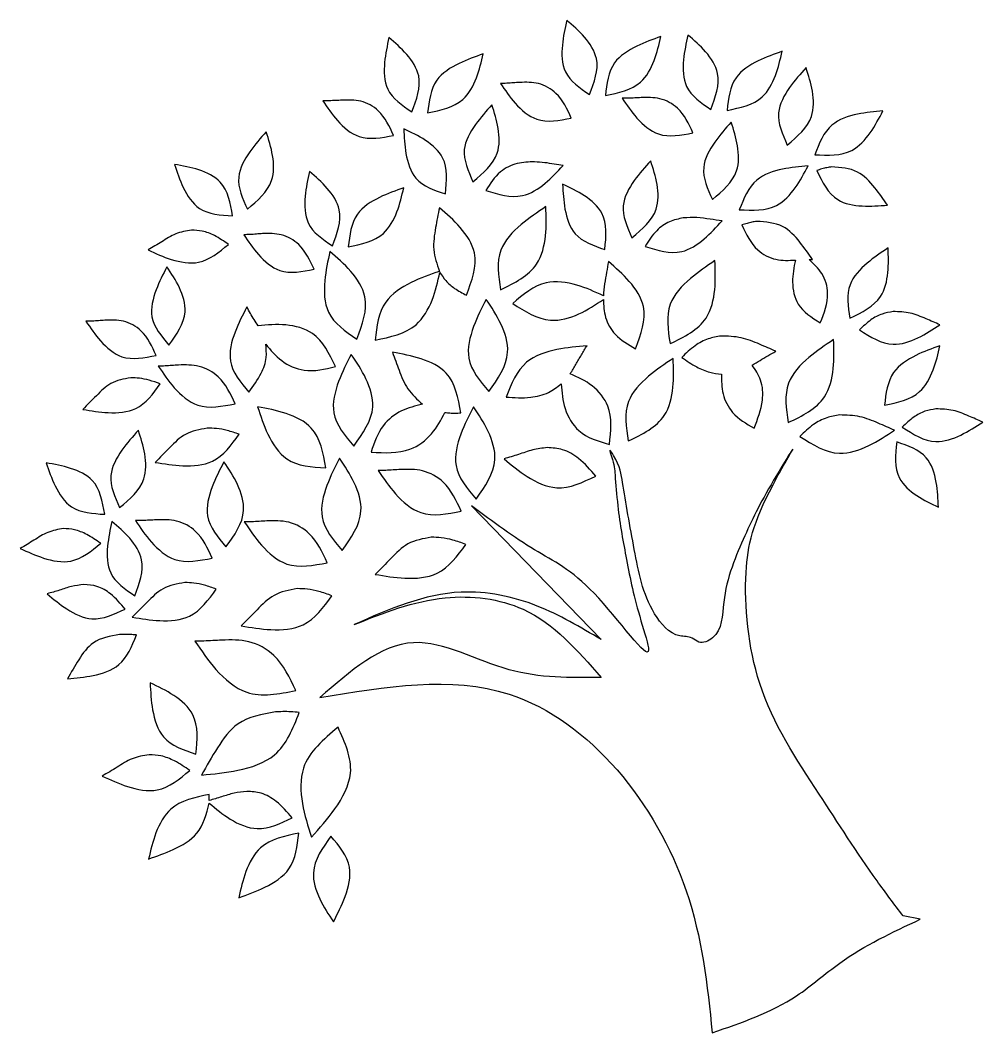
# Model space of a CAD drawing. Extents: x 1 to 437, y 7 to 187.
# Drawn here: x 24.57 to 41.24, y 63.1 to 80.63 of the extents above; entities that cross this region are included whole.
import ezdxf

# ---------------------------------------------------------------- set-up
doc = ezdxf.new("R2010")
doc.units = 0
doc.layers.add('Base', color=7, linetype='CONTINUOUS')

msp = doc.modelspace()

# ---------------------------------------------------------------- linework, layer by layer
at = {"layer": 'Base', "color": 3}
for p, q in [((34.031205, 80.63393), (34.031205, 80.63393)), ((30.953219, 80.334083), (30.953219, 80.334083)), ((35.662805, 80.351722), (35.662805, 80.351722)), ((36.130233, 80.378166), (36.130233, 80.378166)), ((32.584816, 80.051863), (32.584816, 80.051863)), ((37.76183, 80.095958), (37.76183, 80.095958)), ((38.176344, 79.813738), (38.176344, 79.813738)), ((33.219816, 79.557972), (33.219816, 79.557972)), ((30.14183, 79.249308), (30.14183, 79.249291)), ((35.318844, 79.293405), (35.318844, 79.293391)), ((32.734747, 79.169916), (32.734747, 79.169916)), ((39.50808, 79.064083), (39.50808, 79.064083)), ((31.208983, 78.755405), (31.208983, 78.755405)), ((36.879886, 78.870055), (36.879886, 78.870055)), ((28.827733, 78.702488), (28.827733, 78.702488)), ((35.486416, 78.19978), (35.486416, 78.19978)), ((27.240234, 78.138041), (27.240234, 78.138041)), ((33.47558, 78.182141), (33.47558, 78.182141)), ((38.211622, 78.111597), (38.211622, 78.111597)), ((38.617316, 78.093958), (38.617316, 78.093958)), ((29.577386, 78.014583), (29.577386, 78.014583)), ((31.208983, 77.732361), (31.208983, 77.732361)), ((33.960649, 77.794097), (33.960649, 77.794097)), ((31.826344, 77.388405), (31.826344, 77.388405)), ((33.669608, 77.406044), (33.669608, 77.406044)), ((36.050858, 77.212016), (36.050858, 77.212016)), ((37.320858, 77.15028), (37.320858, 77.15028)), ((27.531276, 77.000347), (27.531276, 77.000347)), ((28.765997, 76.938611), (28.765997, 76.938611)), ((29.930166, 76.629933), (29.930166, 76.629933)), ((39.596274, 76.691669), (39.596274, 76.691669)), ((34.754399, 76.453544), (34.754399, 76.453544)), ((36.597666, 76.471183), (36.597666, 76.471183)), ((27.107942, 76.365347), (27.107942, 76.365347)), ((32.637733, 75.800905), (32.637733, 75.800905)), ((28.492594, 75.668611), (28.492594, 75.668611)), ((39.684469, 75.589236), (39.684469, 75.589236)), ((26.03197, 75.439308), (26.03197, 75.439308)), ((36.703497, 75.165905), (36.703497, 75.165905)), ((38.652594, 75.104169), (38.652594, 75.104169)), ((31.014955, 74.883697), (31.014955, 74.883683)), ((34.383983, 74.998333), (34.383983, 74.998333)), ((40.495858, 74.998333), (40.495858, 74.998333)), ((30.30058, 74.848405), (30.30058, 74.848405)), ((35.874469, 74.777847), (35.874469, 74.777847)), ((27.31079, 74.663194), (27.31079, 74.663194)), ((26.481762, 74.442708), (26.481762, 74.442708)), ((28.677805, 73.939974), (28.677805, 73.939974)), ((32.417247, 73.939974), (32.417247, 73.939974)), ((40.425305, 73.904694), (40.425305, 73.904694)), ((38.75843, 73.798863), (38.75843, 73.798863)), ((26.614054, 73.534277), (26.614054, 73.534277)), ((27.804679, 73.569555), (27.804679, 73.569555)), ((39.746205, 73.33143), (39.746205, 73.33143)), ((33.696066, 73.234416), (33.696066, 73.234416)), ((25.017734, 72.969835), (25.017734, 72.969835)), ((28.09572, 72.987474), (28.09572, 72.987474)), ((30.097733, 73.04921), (30.097733, 73.04921)), ((31.156066, 72.85518), (31.156066, 72.85518)), ((26.155442, 71.955613), (26.155442, 71.955613)), ((26.922734, 71.982069), (26.922734, 71.982055)), ((28.836555, 71.964416), (28.836555, 71.964416)), ((25.317595, 71.832141), (25.317595, 71.832141)), ((31.685233, 71.682194), (31.685233, 71.682194)), ((25.670373, 70.861988), (25.670373, 70.861988)), ((27.416623, 70.897263), (27.416623, 70.897263)), ((29.365719, 70.79143), (29.365719, 70.79143)), ((26.287734, 69.997666), (26.287734, 69.99768)), ((28.060442, 69.900666), (28.060442, 69.900666)), ((26.816901, 69.159835), (26.816901, 69.159835)), ((28.986483, 68.65711), (28.986483, 68.657127)), ((30.071274, 68.392541), (30.071274, 68.392541)), ((26.799262, 67.916291), (26.799262, 67.916291)), ((28.492594, 67.281291), (28.492594, 67.281291)), ((29.39218, 66.558099), (29.39218, 66.558099)), ((29.947805, 66.50518), (29.947805, 66.50518))]:
    msp.add_line(p, q, dxfattribs=at)
at = {"layer": 'Base', "color": 7}
for p, q in [((32.38198, 72.225596), (34.627916, 69.908684)), ((40.154953, 65.065841), (39.856396, 65.124125)), ((36.55244, 63.101258), (36.55244, 63.101258))]:
    msp.add_line(p, q, dxfattribs=at)
at = {"layer": 'Base', "color": 3}
for points, knots in [([(34.031205, 80.63393), (34.000474, 80.493582), (33.937006, 80.203721), (33.951755, 79.668428), (34.258326, 79.461095), (34.42808, 79.346291)], [0, 0, 0, 0, 0.436144, 0.900767, 1.477241, 1.477241, 1.477241, 1.477241]), ([(34.42808, 79.346291), (34.508204, 79.558354), (34.642073, 79.912664), (34.350762, 80.359762), (34.137588, 80.542657), (34.031205, 80.63393)], [0, 0, 0, 0, 0.634712, 1.060465, 1.484591, 1.484591, 1.484591, 1.484591]), ([(30.953219, 80.334083), (30.922488, 80.193735), (30.85902, 79.903874), (30.873769, 79.368581), (31.18034, 79.161248), (31.350094, 79.046444)], [0, 0, 0, 0, 0.436144, 0.900767, 1.477241, 1.477241, 1.477241, 1.477241]), ([(31.350094, 79.046444), (31.430217, 79.258507), (31.564085, 79.612817), (31.272775, 80.059915), (31.059602, 80.24281), (30.953219, 80.334083)], [0, 0, 0, 0, 0.634712, 1.060464, 1.48459, 1.48459, 1.48459, 1.48459]), ([(35.662805, 80.351722), (35.523399, 80.302203), (35.233768, 80.199322), (34.771037, 79.909425), (34.726123, 79.534406), (34.701483, 79.328666)], [0, 0, 0, 0, 0.448675, 0.93217, 1.519808, 1.519808, 1.519808, 1.519808]), ([(34.701483, 79.328666), (34.927316, 79.375324), (35.305845, 79.453529), (35.565392, 79.930802), (35.630555, 80.212372), (35.662805, 80.351722)], [0, 0, 0, 0, 0.652349, 1.093434, 1.525621, 1.525621, 1.525621, 1.525621]), ([(36.130233, 80.378166), (36.099502, 80.237818), (36.036033, 79.947957), (36.050781, 79.412663), (36.357353, 79.205331), (36.527108, 79.090527)], [0, 0, 0, 0, 0.436144, 0.900768, 1.477243, 1.477243, 1.477243, 1.477243]), ([(36.527108, 79.090527), (36.607231, 79.30259), (36.741099, 79.6569), (36.449789, 80.103998), (36.236616, 80.286893), (36.130233, 80.378166)], [0, 0, 0, 0, 0.634712, 1.060464, 1.48459, 1.48459, 1.48459, 1.48459]), ([(32.584816, 80.051863), (32.445411, 80.002344), (32.155781, 79.899461), (31.693051, 79.609564), (31.648137, 79.234545), (31.623497, 79.028805)], [0, 0, 0, 0, 0.448673, 0.932168, 1.519807, 1.519807, 1.519807, 1.519807]), ([(31.623497, 79.028805), (31.84933, 79.075462), (32.22786, 79.153667), (32.487406, 79.630943), (32.552568, 79.912513), (32.584816, 80.051863)], [0, 0, 0, 0, 0.65235, 1.093435, 1.525623, 1.525623, 1.525623, 1.525623]), ([(37.76183, 80.095958), (37.623081, 80.046549), (37.335154, 79.944018), (36.876543, 79.652104), (36.833182, 79.27845), (36.80933, 79.072905)], [0, 0, 0, 0, 0.44655, 0.926662, 1.513684, 1.513684, 1.513684, 1.513684]), ([(36.80933, 79.072905), (37.034826, 79.119375), (37.41251, 79.197208), (37.66648, 79.675957), (37.730224, 79.956738), (37.76183, 80.095958)], [0, 0, 0, 0, 0.650215, 1.08905, 1.520623, 1.520623, 1.520623, 1.520623]), ([(38.176344, 79.813738), (38.078402, 79.70363), (37.87581, 79.475869), (37.613649, 79.000612), (37.76645, 78.659663), (37.850024, 78.47318)], [0, 0, 0, 0, 0.447383, 0.925413, 1.502525, 1.502525, 1.502525, 1.502525]), ([(37.850024, 78.47318), (38.026439, 78.622075), (38.320472, 78.870242), (38.306401, 79.409435), (38.219401, 79.679888), (38.176344, 79.813738)], [0, 0, 0, 0, 0.650385, 1.08401, 1.508899, 1.508899, 1.508899, 1.508899]), ([(33.219816, 79.557972), (33.182595, 79.555604), (33.107712, 79.550841), (32.996203, 79.540572), (32.921561, 79.540412), (32.88468, 79.540333)], [0, 0, 0, 0, 0.111898, 0.225119, 0.335705, 0.335705, 0.335705, 0.335705]), ([(32.88468, 79.540333), (32.964086, 79.423327), (33.12971, 79.17928), (33.535204, 78.827608), (33.903629, 78.899968), (34.11058, 78.940613)], [0, 0, 0, 0, 0.428361, 0.893463, 1.489556, 1.489556, 1.489556, 1.489556]), ([(34.11058, 78.940613), (34.038509, 79.096361), (33.916917, 79.359123), (33.555061, 79.56576), (33.329134, 79.560511), (33.219816, 79.557972)], [0, 0, 0, 0, 0.503205, 0.84896, 1.173092, 1.173092, 1.173092, 1.173092]), ([(30.14183, 79.249291), (30.104622, 79.247476), (30.029795, 79.243825), (29.918084, 79.239037), (29.843553, 79.240006), (29.806691, 79.240486)], [0, 0, 0, 0, 0.111765, 0.224761, 0.335334, 0.335334, 0.335334, 0.335334]), ([(31.032594, 78.640766), (30.960704, 78.796184), (30.839522, 79.058168), (30.475994, 79.259141), (30.251004, 79.252521), (30.14183, 79.249308)], [0, 0, 0, 0, 0.501264, 0.844969, 1.16896, 1.16896, 1.16896, 1.16896]), ([(35.318844, 79.293391), (35.282397, 79.291582), (35.209747, 79.287976), (35.10098, 79.283115), (35.028625, 79.284096), (34.992524, 79.284586)], [0, 0, 0, 0, 0.109481, 0.218233, 0.32652, 0.32652, 0.32652, 0.32652]), ([(34.992524, 79.284583), (35.071932, 79.167577), (35.237557, 78.92353), (35.643052, 78.571859), (36.011478, 78.644216), (36.21843, 78.684861)], [0, 0, 0, 0, 0.428362, 0.893465, 1.48956, 1.48956, 1.48956, 1.48956]), ([(36.21843, 78.684861), (36.145775, 78.840485), (36.022884, 79.103715), (35.655549, 79.302919), (35.428703, 79.296509), (35.318844, 79.293405)], [0, 0, 0, 0, 0.502481, 0.849921, 1.176194, 1.176194, 1.176194, 1.176194]), ([(29.806691, 79.240486), (29.886098, 79.12348), (30.051723, 78.879433), (30.457218, 78.527761), (30.825643, 78.600121), (31.032594, 78.640766)], [0, 0, 0, 0, 0.428362, 0.893465, 1.489558, 1.489558, 1.489558, 1.489558]), ([(32.734747, 79.169916), (32.636865, 79.060575), (32.434837, 78.834893), (32.171829, 78.36296), (32.32467, 78.02396), (32.40843, 77.83818)], [0, 0, 0, 0, 0.445617, 0.919761, 1.494665, 1.494665, 1.494665, 1.494665]), ([(32.40843, 77.83818), (32.584913, 77.986212), (32.878221, 78.232236), (32.864761, 78.768563), (32.777857, 79.036835), (32.734747, 79.169916)], [0, 0, 0, 0, 0.64864, 1.078021, 1.5007, 1.5007, 1.5007, 1.5007]), ([(39.50808, 79.064083), (39.362179, 79.050922), (39.058356, 79.023516), (38.541811, 78.852012), (38.40302, 78.500167), (38.326274, 78.305613)], [0, 0, 0, 0, 0.443848, 0.92427, 1.5185, 1.5185, 1.5185, 1.5185]), ([(38.326274, 78.305613), (38.554695, 78.294817), (38.939658, 78.276621), (39.305563, 78.678762), (39.440875, 78.936214), (39.50808, 79.064083)], [0, 0, 0, 0, 0.646036, 1.088782, 1.525672, 1.525672, 1.525672, 1.525672]), ([(31.208983, 78.755405), (31.215689, 78.613557), (31.229556, 78.320214), (31.385471, 77.810096), (31.736435, 77.692245), (31.93218, 77.626516)], [0, 0, 0, 0, 0.43095, 0.89121, 1.471642, 1.471642, 1.471642, 1.471642]), ([(31.93218, 77.626516), (31.953922, 77.849681), (31.990388, 78.223974), (31.590877, 78.575398), (31.336469, 78.695314), (31.208983, 78.755405)], [0, 0, 0, 0, 0.627218, 1.051972, 1.478611, 1.478611, 1.478611, 1.478611]), ([(36.879886, 78.870055), (36.781945, 78.759947), (36.579353, 78.532188), (36.317192, 78.056932), (36.469992, 77.715984), (36.553566, 77.529502)], [0, 0, 0, 0, 0.447381, 0.92541, 1.502519, 1.502519, 1.502519, 1.502519]), ([(36.553566, 77.529502), (36.729981, 77.678397), (37.024014, 77.926562), (37.009945, 78.465753), (36.922944, 78.736205), (36.879886, 78.870055)], [0, 0, 0, 0, 0.650385, 1.084007, 1.508894, 1.508894, 1.508894, 1.508894]), ([(28.827733, 78.702488), (28.729791, 78.59238), (28.5272, 78.36462), (28.26504, 77.889362), (28.417841, 77.548413), (28.501416, 77.36193)], [0, 0, 0, 0, 0.447383, 0.925412, 1.502525, 1.502525, 1.502525, 1.502525]), ([(28.501416, 77.36193), (28.677831, 77.510826), (28.971864, 77.758993), (28.957791, 78.298185), (28.87079, 78.568638), (28.827733, 78.702488)], [0, 0, 0, 0, 0.650385, 1.084009, 1.508898, 1.508898, 1.508898, 1.508898]), ([(35.486416, 78.19978), (35.388534, 78.090438), (35.186506, 77.864754), (34.923497, 77.392822), (35.076335, 77.053821), (35.160094, 76.868041)], [0, 0, 0, 0, 0.44562, 0.919764, 1.494668, 1.494668, 1.494668, 1.494668]), ([(35.160094, 76.868041), (35.336577, 77.016073), (35.629887, 77.262098), (35.616425, 77.798424), (35.529525, 78.066698), (35.486416, 78.19978)], [0, 0, 0, 0, 0.648641, 1.078022, 1.500702, 1.500702, 1.500702, 1.500702]), ([(27.240234, 78.138041), (27.284366, 78.004364), (27.375892, 77.727134), (27.666944, 77.281385), (28.03752, 77.259546), (28.245649, 77.24728)], [0, 0, 0, 0, 0.426785, 0.885104, 1.472311, 1.472311, 1.472311, 1.472311]), ([(28.245649, 77.24728), (28.206773, 77.466179), (28.141177, 77.835534), (27.659523, 78.063581), (27.380465, 78.113138), (27.240234, 78.138041)], [0, 0, 0, 0, 0.621516, 1.048701, 1.480209, 1.480209, 1.480209, 1.480209]), ([(33.47558, 78.182141), (33.37445, 78.179039), (33.164429, 78.172596), (32.840329, 78.011826), (32.704535, 77.80399), (32.628916, 77.688252)], [0, 0, 0, 0, 0.301728, 0.626613, 1.034884, 1.034884, 1.034884, 1.034884]), ([(32.628916, 77.688252), (32.845366, 77.620205), (33.212224, 77.504872), (33.671783, 77.79751), (33.870633, 78.013199), (33.969469, 78.120405)], [0, 0, 0, 0, 0.642044, 1.088193, 1.529093, 1.529093, 1.529093, 1.529093]), ([(33.969469, 78.120405), (33.918357, 78.127517), (33.81187, 78.142333), (33.648214, 78.17108), (33.533975, 78.1784), (33.47558, 78.182141)], [0, 0, 0, 0, 0.154828, 0.322568, 0.497969, 0.497969, 0.497969, 0.497969]), ([(38.211622, 78.111597), (38.065009, 78.098338), (37.759223, 78.070683), (37.239295, 77.900796), (37.098587, 77.547785), (37.020997, 77.353125)], [0, 0, 0, 0, 0.446114, 0.930448, 1.525835, 1.525835, 1.525835, 1.525835]), ([(37.020997, 77.353125), (37.249891, 77.342589), (37.63619, 77.324808), (38.006693, 77.725354), (38.143714, 77.983607), (38.211622, 78.111597)], [0, 0, 0, 0, 0.648307, 1.094131, 1.532178, 1.532178, 1.532178, 1.532178]), ([(38.617316, 78.093958), (38.590389, 78.090204), (38.534468, 78.082408), (38.449296, 78.060224), (38.391494, 78.041777), (38.361555, 78.032222)], [0, 0, 0, 0, 0.081504, 0.16926, 0.263552, 0.263552, 0.263552, 0.263552]), ([(38.361555, 78.032222), (38.459304, 77.832719), (38.625528, 77.493459), (39.155336, 77.398746), (39.443165, 77.421229), (39.587455, 77.4325)], [0, 0, 0, 0, 0.622762, 1.059022, 1.497568, 1.497568, 1.497568, 1.497568]), ([(39.587455, 77.4325), (39.517147, 77.533482), (39.370307, 77.744385), (39.07503, 78.064519), (38.775997, 78.083752), (38.617316, 78.093958)], [0, 0, 0, 0, 0.372564, 0.778103, 1.236598, 1.236598, 1.236598, 1.236598]), ([(29.577386, 78.014583), (29.546655, 77.874235), (29.483187, 77.584374), (29.497935, 77.049081), (29.804507, 76.841748), (29.974261, 76.726944)], [0, 0, 0, 0, 0.436143, 0.900767, 1.477242, 1.477242, 1.477242, 1.477242]), ([(29.974261, 76.726944), (30.054384, 76.939007), (30.188252, 77.293318), (29.896944, 77.740418), (29.683769, 77.923311), (29.577386, 78.014583)], [0, 0, 0, 0, 0.634714, 1.060466, 1.484591, 1.484591, 1.484591, 1.484591]), ([(31.208983, 77.732361), (31.069577, 77.682841), (30.779947, 77.57996), (30.317219, 77.290063), (30.272306, 76.915047), (30.247666, 76.709308)], [0, 0, 0, 0, 0.448674, 0.932168, 1.519801, 1.519801, 1.519801, 1.519801]), ([(30.247666, 76.709308), (30.473498, 76.755964), (30.852027, 76.834167), (31.111573, 77.311441), (31.176734, 77.59301), (31.208983, 77.732361)], [0, 0, 0, 0, 0.652345, 1.093429, 1.525617, 1.525617, 1.525617, 1.525617]), ([(33.960649, 77.794097), (33.967969, 77.652134), (33.983129, 77.358102), (34.144836, 76.84891), (34.49652, 76.730981), (34.692666, 76.665208)], [0, 0, 0, 0, 0.431163, 0.893026, 1.475476, 1.475476, 1.475476, 1.475476]), ([(34.692666, 76.665208), (34.713715, 76.888689), (34.749115, 77.264534), (34.344622, 77.613588), (34.088731, 77.733885), (33.960649, 77.794097)], [0, 0, 0, 0, 0.627401, 1.055146, 1.483803, 1.483803, 1.483803, 1.483803]), ([(31.826344, 77.388405), (31.804118, 77.273973), (31.757687, 77.034912), (31.698976, 76.656934), (31.783678, 76.410236), (31.826344, 76.285972)], [0, 0, 0, 0, 0.351195, 0.733684, 1.121891, 1.121891, 1.121891, 1.121891]), ([(32.293774, 75.871458), (32.387728, 76.120957), (32.544864, 76.538239), (32.202395, 77.064992), (31.951451, 77.28081), (31.826344, 77.388405)], [0, 0, 0, 0, 0.746754, 1.248935, 1.748203, 1.748203, 1.748203, 1.748203]), ([(33.669608, 77.406044), (33.525199, 77.308895), (33.22594, 77.107574), (32.78423, 76.643881), (32.849173, 76.207212), (32.88468, 75.968472)], [0, 0, 0, 0, 0.528177, 1.09454, 1.77768, 1.77768, 1.77768, 1.77768]), ([(32.88468, 75.968472), (33.129175, 76.087233), (33.537357, 76.285502), (33.689177, 76.903482), (33.676082, 77.239778), (33.669608, 77.406044)], [0, 0, 0, 0, 0.767844, 1.281905, 1.784587, 1.784587, 1.784587, 1.784587]), ([(36.050858, 77.212016), (35.970038, 77.194991), (35.799509, 77.159069), (35.559096, 76.987131), (35.449816, 76.813897), (35.389399, 76.718125)], [0, 0, 0, 0, 0.246009, 0.519072, 0.856685, 0.856685, 0.856685, 0.856685]), ([(35.389399, 76.718125), (35.605535, 76.650337), (35.971907, 76.535431), (36.425855, 76.83521), (36.622975, 77.051427), (36.721136, 77.159097)], [0, 0, 0, 0, 0.639459, 1.083947, 1.524842, 1.524842, 1.524842, 1.524842]), ([(36.721136, 77.159097), (36.652185, 77.168991), (36.508044, 77.189676), (36.285226, 77.225309), (36.129976, 77.216504), (36.050858, 77.212016)], [0, 0, 0, 0, 0.20913, 0.437183, 0.674185, 0.674185, 0.674185, 0.674185]), ([(37.320858, 77.15028), (37.29393, 77.146526), (37.238009, 77.138731), (37.152836, 77.116546), (37.095033, 77.098099), (37.065094, 77.088544)], [0, 0, 0, 0, 0.081505, 0.169262, 0.263555, 0.263555, 0.263555, 0.263555]), ([(38.290997, 76.488819), (38.220688, 76.589801), (38.073848, 76.800703), (37.778572, 77.120837), (37.479538, 77.140073), (37.320858, 77.15028)], [0, 0, 0, 0, 0.372563, 0.778103, 1.236598, 1.236598, 1.236598, 1.236598]), ([(27.531276, 77.000347), (27.438671, 76.984315), (27.254114, 76.952365), (27.020033, 76.795622), (26.86111, 76.702812), (26.781623, 76.656391)], [0, 0, 0, 0, 0.2787, 0.555432, 0.832342, 0.832342, 0.832342, 0.832342]), ([(28.175095, 76.753405), (28.096134, 76.806964), (27.954576, 76.902983), (27.733313, 76.990572), (27.594345, 76.997296), (27.531276, 77.000347)], [0, 0, 0, 0, 0.286109, 0.512924, 0.701396, 0.701396, 0.701396, 0.701396]), ([(37.065094, 77.088544), (37.13957, 76.929201), (37.265462, 76.659852), (37.646466, 76.465173), (37.878348, 76.475148), (37.991136, 76.48)], [0, 0, 0, 0, 0.513139, 0.867389, 1.20288, 1.20288, 1.20288, 1.20288]), ([(28.765997, 76.938611), (28.729536, 76.936259), (28.656825, 76.931569), (28.548271, 76.921152), (28.475801, 76.921032), (28.43968, 76.920972)], [0, 0, 0, 0, 0.109618, 0.218603, 0.326903, 0.326903, 0.326903, 0.326903]), ([(28.43968, 76.920972), (28.518348, 76.804062), (28.682076, 76.560741), (29.083584, 76.207761), (29.450398, 76.28039), (29.656761, 76.32125)], [0, 0, 0, 0, 0.426999, 0.888693, 1.4825, 1.4825, 1.4825, 1.4825]), ([(29.656761, 76.32125), (29.58469, 76.476997), (29.463098, 76.739759), (29.101243, 76.946399), (28.875315, 76.94115), (28.765997, 76.938611)], [0, 0, 0, 0, 0.503205, 0.84896, 1.173094, 1.173094, 1.173094, 1.173094]), ([(26.781623, 76.656391), (26.912279, 76.596658), (27.185747, 76.471634), (27.719509, 76.375713), (28.011692, 76.61794), (28.175095, 76.753405)], [0, 0, 0, 0, 0.434869, 0.910191, 1.513309, 1.513309, 1.513309, 1.513309]), ([(29.930166, 76.629933), (29.894154, 76.464672), (29.819712, 76.12306), (29.837432, 75.492805), (30.198089, 75.248261), (30.397594, 75.112986)], [0, 0, 0, 0, 0.513437, 1.061326, 1.739607, 1.739607, 1.739607, 1.739607]), ([(30.397594, 75.112986), (30.491547, 75.362484), (30.648683, 75.779768), (30.306216, 76.306521), (30.055272, 76.522339), (29.930166, 76.629933)], [0, 0, 0, 0, 0.746754, 1.248937, 1.748201, 1.748201, 1.748201, 1.748201]), ([(39.596274, 76.691669), (39.473895, 76.609584), (39.220794, 76.439817), (38.847646, 76.046627), (38.903948, 75.677154), (38.934816, 75.474583)], [0, 0, 0, 0, 0.447161, 0.924805, 1.504528, 1.504528, 1.504528, 1.504528]), ([(38.934816, 75.474583), (39.142636, 75.574993), (39.488857, 75.742271), (39.614427, 76.266506), (39.60229, 76.550773), (39.596274, 76.691669)], [0, 0, 0, 0, 0.651134, 1.084764, 1.510911, 1.510911, 1.510911, 1.510911]), ([(34.754399, 76.453544), (34.743718, 76.392468), (34.721437, 76.26506), (34.684978, 76.069027), (34.672539, 75.93228), (34.666205, 75.862641)], [0, 0, 0, 0, 0.186035, 0.388076, 0.597731, 0.597731, 0.597731, 0.597731]), ([(35.22183, 74.945419), (35.316074, 75.194297), (35.473416, 75.609808), (35.129662, 76.13286), (34.879422, 76.346705), (34.754399, 76.453544)], [0, 0, 0, 0, 0.744505, 1.242977, 1.740672, 1.740672, 1.740672, 1.740672]), ([(36.597666, 76.471183), (36.453857, 76.374128), (36.156018, 76.17312), (35.719275, 75.707411), (35.785353, 75.272105), (35.821555, 75.033611)], [0, 0, 0, 0, 0.526332, 1.090064, 1.773187, 1.773187, 1.773187, 1.773187]), ([(35.821555, 75.033611), (36.065795, 75.152322), (36.473547, 75.350507), (36.618976, 75.969362), (36.604722, 76.305027), (36.597666, 76.471183)], [0, 0, 0, 0, 0.76598, 1.278786, 1.781451, 1.781451, 1.781451, 1.781451]), ([(37.991136, 76.48), (37.96675, 76.354724), (37.917459, 76.1015), (38.010467, 75.652525), (38.27482, 75.487751), (38.423291, 75.395208)], [0, 0, 0, 0, 0.383481, 0.77514, 1.276945, 1.276945, 1.276945, 1.276945]), ([(38.229261, 76.488819), (38.236133, 76.488893), (38.249872, 76.489042), (38.270453, 76.489206), (38.284158, 76.488948), (38.290997, 76.488819)], [0, 0, 0, 0, 0.020619, 0.041221, 0.061739, 0.061739, 0.061739, 0.061739]), ([(38.423291, 75.395208), (38.489576, 75.56394), (38.599922, 75.844828), (38.479993, 76.258901), (38.310899, 76.413957), (38.229261, 76.488819)], [0, 0, 0, 0, 0.529273, 0.881084, 1.209495, 1.209495, 1.209495, 1.209495]), ([(27.107942, 76.365347), (27.04134, 76.235984), (26.903896, 75.969023), (26.773167, 75.446865), (27.011936, 75.163152), (27.14322, 75.007155)], [0, 0, 0, 0, 0.441872, 0.911869, 1.485941, 1.485941, 1.485941, 1.485941]), ([(27.14322, 75.007155), (27.27625, 75.193474), (27.497669, 75.503589), (27.341022, 76.015114), (27.185337, 76.24905), (27.107942, 76.365347)], [0, 0, 0, 0, 0.642918, 1.070097, 1.492399, 1.492399, 1.492399, 1.492399]), ([(31.826344, 76.285972), (31.663715, 76.228685), (31.327052, 76.110093), (30.793263, 75.76862), (30.742814, 75.334101), (30.715094, 75.095347)], [0, 0, 0, 0, 0.522682, 1.082023, 1.764194, 1.764194, 1.764194, 1.764194]), ([(30.715094, 75.095347), (30.976046, 75.148589), (31.412806, 75.237702), (31.725833, 75.78151), (31.798997, 76.107286), (31.835166, 76.268333)], [0, 0, 0, 0, 0.755936, 1.265227, 1.763133, 1.763133, 1.763133, 1.763133]), ([(31.835166, 76.268333), (31.868168, 76.21888), (31.938564, 76.113393), (32.096488, 75.978442), (32.224669, 75.908932), (32.293774, 75.871458)], [0, 0, 0, 0, 0.177752, 0.379158, 0.614758, 0.614758, 0.614758, 0.614758]), ([(34.666205, 75.862641), (34.517222, 75.931593), (34.20843, 76.074508), (33.602905, 76.159091), (33.278471, 75.884496), (33.096344, 75.730347)], [0, 0, 0, 0, 0.495839, 1.02771, 1.708416, 1.708416, 1.708416, 1.708416]), ([(32.637733, 75.800905), (32.559636, 75.648861), (32.398441, 75.335034), (32.246704, 74.721099), (32.52743, 74.387864), (32.68183, 74.204583)], [0, 0, 0, 0, 0.519016, 1.071276, 1.74627, 1.74627, 1.74627, 1.74627]), ([(32.68183, 74.204583), (32.838029, 74.423627), (33.098139, 74.788392), (32.912088, 75.389247), (32.728831, 75.664216), (32.637733, 75.800905)], [0, 0, 0, 0, 0.755245, 1.257678, 1.754336, 1.754336, 1.754336, 1.754336]), ([(33.096344, 75.730347), (33.30835, 75.592982), (33.667822, 75.36007), (34.256105, 75.525039), (34.52984, 75.709175), (34.666205, 75.800905)], [0, 0, 0, 0, 0.717722, 1.216953, 1.712533, 1.712533, 1.712533, 1.712533]), ([(34.666205, 75.800905), (34.671376, 75.695217), (34.682066, 75.47669), (34.87159, 75.148395), (35.095854, 75.018426), (35.22183, 74.945419)], [0, 0, 0, 0, 0.31467, 0.650633, 1.081242, 1.081242, 1.081242, 1.081242]), ([(28.492594, 75.668611), (28.419759, 75.528274), (28.269763, 75.239263), (28.124846, 74.672842), (28.384735, 74.365202), (28.527872, 74.195766)], [0, 0, 0, 0, 0.480288, 0.989106, 1.612903, 1.612903, 1.612903, 1.612903]), ([(28.686622, 75.342294), (28.664459, 75.378508), (28.620373, 75.450542), (28.5523, 75.557332), (28.512515, 75.631483), (28.492594, 75.668611)], [0, 0, 0, 0, 0.127381, 0.253381, 0.379737, 0.379737, 0.379737, 0.379737]), ([(39.684469, 75.589236), (39.620595, 75.5783), (39.484165, 75.554943), (39.281949, 75.444933), (39.165745, 75.332849), (39.102386, 75.271736)], [0, 0, 0, 0, 0.193488, 0.413278, 0.676804, 0.676804, 0.676804, 0.676804]), ([(40.495858, 75.359933), (40.415537, 75.394908), (40.247095, 75.468255), (39.982511, 75.580425), (39.784898, 75.586267), (39.684469, 75.589236)], [0, 0, 0, 0, 0.263454, 0.552495, 0.851188, 0.851188, 0.851188, 0.851188]), ([(26.03197, 75.439308), (25.995509, 75.436956), (25.922798, 75.432267), (25.814243, 75.421849), (25.741772, 75.421729), (25.705651, 75.421669)], [0, 0, 0, 0, 0.109617, 0.218604, 0.326906, 0.326906, 0.326906, 0.326906]), ([(25.705651, 75.421669), (25.784235, 75.305352), (25.947689, 75.063416), (26.351222, 74.715629), (26.716646, 74.789248), (26.922734, 74.830766)], [0, 0, 0, 0, 0.425162, 0.884329, 1.478218, 1.478218, 1.478218, 1.478218]), ([(26.922734, 74.830766), (26.850845, 74.986184), (26.729662, 75.248168), (26.366134, 75.449141), (26.141144, 75.442521), (26.03197, 75.439308)], [0, 0, 0, 0, 0.501264, 0.844969, 1.16896, 1.16896, 1.16896, 1.16896]), ([(30.02718, 74.636736), (29.920861, 74.858547), (29.740915, 75.233963), (29.165069, 75.387181), (28.845999, 75.357247), (28.686622, 75.342294)], [0, 0, 0, 0, 0.697636, 1.18075, 1.662913, 1.662913, 1.662913, 1.662913]), ([(39.102386, 75.271736), (39.291568, 75.150895), (39.613525, 74.945244), (40.127875, 75.119982), (40.373355, 75.280053), (40.495858, 75.359933)], [0, 0, 0, 0, 0.633173, 1.077555, 1.520217, 1.520217, 1.520217, 1.520217]), ([(36.703497, 75.165905), (36.628864, 75.1533), (36.469814, 75.126437), (36.233799, 74.99803), (36.098414, 74.867077), (36.024399, 74.795486)], [0, 0, 0, 0, 0.225972, 0.481567, 0.789814, 0.789814, 0.789814, 0.789814]), ([(37.655997, 74.901319), (37.561725, 74.942081), (37.364147, 75.02751), (37.053009, 75.156534), (36.821366, 75.162745), (36.703497, 75.165905)], [0, 0, 0, 0, 0.308851, 0.647296, 0.997921, 0.997921, 0.997921, 0.997921]), ([(38.652594, 75.104169), (38.508185, 75.00702), (38.208926, 74.805699), (37.767214, 74.342006), (37.832159, 73.905337), (37.867666, 73.666597)], [0, 0, 0, 0, 0.528178, 1.094541, 1.777681, 1.777681, 1.777681, 1.777681]), ([(37.867666, 73.666597), (38.112162, 73.785357), (38.520344, 73.983626), (38.672162, 74.601607), (38.659068, 74.937903), (38.652594, 75.104169)], [0, 0, 0, 0, 0.767845, 1.281905, 1.784587, 1.784587, 1.784587, 1.784587]), ([(28.527872, 74.195766), (28.604723, 74.300849), (28.737493, 74.482393), (28.845838, 74.774771), (28.827252, 74.947381), (28.818916, 75.024794)], [0, 0, 0, 0, 0.39064, 0.674884, 0.906028, 0.906028, 0.906028, 0.906028]), ([(28.818916, 75.024794), (28.904102, 74.922716), (29.079604, 74.712413), (29.521995, 74.515738), (29.844602, 74.593006), (30.02718, 74.636736)], [0, 0, 0, 0, 0.396725, 0.817345, 1.365772, 1.365772, 1.365772, 1.365772]), ([(32.196761, 73.834183), (32.15099, 74.091511), (32.073738, 74.525832), (31.508049, 74.795547), (31.179807, 74.854227), (31.014955, 74.883697)], [0, 0, 0, 0, 0.731025, 1.233831, 1.741135, 1.741135, 1.741135, 1.741135]), ([(31.014955, 74.883683), (31.052014, 74.781085), (31.129453, 74.566694), (31.262034, 74.233535), (31.443317, 74.068063), (31.535305, 73.984097)], [0, 0, 0, 0, 0.328454, 0.686339, 1.055023, 1.055023, 1.055023, 1.055023]), ([(34.383983, 74.998333), (34.21145, 74.982749), (33.851447, 74.950233), (33.239219, 74.751502), (33.073174, 74.336315), (32.981691, 74.107569)], [0, 0, 0, 0, 0.525023, 1.095497, 1.795419, 1.795419, 1.795419, 1.795419]), ([(34.092941, 74.513266), (34.126507, 74.566251), (34.193994, 74.672778), (34.28303, 74.839189), (34.350483, 74.945523), (34.383983, 74.998333)], [0, 0, 0, 0, 0.188109, 0.378205, 0.565766, 0.565766, 0.565766, 0.565766]), ([(37.241483, 74.663194), (37.28754, 74.690052), (37.379433, 74.743639), (37.515733, 74.826299), (37.609264, 74.876324), (37.655997, 74.901319)], [0, 0, 0, 0, 0.159954, 0.319135, 0.478097, 0.478097, 0.478097, 0.478097]), ([(40.495858, 74.998333), (40.356335, 74.948141), (40.065946, 74.843676), (39.604504, 74.54887), (39.559315, 74.17269), (39.534541, 73.966458)], [0, 0, 0, 0, 0.449523, 0.935588, 1.525426, 1.525426, 1.525426, 1.525426]), ([(39.534541, 73.966458), (39.760604, 74.013902), (40.140572, 74.093647), (40.397982, 74.574969), (40.463488, 74.858318), (40.495858, 74.998333)], [0, 0, 0, 0, 0.65317, 1.097854, 1.532241, 1.532241, 1.532241, 1.532241]), ([(30.30058, 74.848405), (30.222482, 74.697142), (30.061585, 74.38551), (29.909777, 73.774444), (30.190148, 73.443379), (30.34468, 73.260905)], [0, 0, 0, 0, 0.516942, 1.065004, 1.738034, 1.738034, 1.738034, 1.738034]), ([(30.34468, 73.260905), (30.501097, 73.479174), (30.760998, 73.84185), (30.574491, 74.439692), (30.391662, 74.712498), (30.30058, 74.848405)], [0, 0, 0, 0, 0.753182, 1.251485, 1.746181, 1.746181, 1.746181, 1.746181]), ([(35.874469, 74.777847), (35.730761, 74.681518), (35.433652, 74.482363), (34.995628, 74.020725), (35.061969, 73.587001), (35.098358, 73.349097)], [0, 0, 0, 0, 0.524985, 1.085382, 1.766218, 1.766218, 1.766218, 1.766218]), ([(35.098358, 73.349097), (35.342505, 73.466942), (35.749088, 73.663191), (35.896061, 74.278789), (35.881626, 74.612416), (35.874469, 74.777847)], [0, 0, 0, 0, 0.764658, 1.273401, 1.77378, 1.77378, 1.77378, 1.77378]), ([(36.024399, 74.795486), (36.1084, 74.737817), (36.259838, 74.633848), (36.49396, 74.530766), (36.64391, 74.51269), (36.712316, 74.504444)], [0, 0, 0, 0, 0.305643, 0.551026, 0.756874, 0.756874, 0.756874, 0.756874]), ([(27.31079, 74.663194), (27.271297, 74.66073), (27.192779, 74.655831), (27.075379, 74.645435), (26.997133, 74.645515), (26.958012, 74.645555)], [0, 0, 0, 0, 0.118719, 0.236032, 0.353333, 0.353333, 0.353333, 0.353333]), ([(26.958012, 74.645558), (27.04416, 74.518102), (27.223616, 74.252596), (27.663809, 73.869111), (28.064435, 73.948353), (28.289747, 73.992919)], [0, 0, 0, 0, 0.46607, 0.970874, 1.61964, 1.61964, 1.61964, 1.61964]), ([(28.289747, 73.992919), (28.210566, 74.162846), (28.076662, 74.450208), (27.678189, 74.672128), (27.430545, 74.666106), (27.31079, 74.663194)], [0, 0, 0, 0, 0.549166, 0.928693, 1.284084, 1.284084, 1.284084, 1.284084]), ([(37.276761, 73.569583), (37.337954, 73.727128), (37.44187, 73.994664), (37.423262, 74.398945), (37.298601, 74.580163), (37.241483, 74.663194)], [0, 0, 0, 0, 0.504507, 0.856731, 1.154585, 1.154585, 1.154585, 1.154585]), ([(26.481762, 74.442708), (26.361311, 74.421308), (26.129658, 74.380152), (25.883962, 74.129389), (25.729905, 73.973829), (25.652734, 73.895905)], [0, 0, 0, 0, 0.357484, 0.687514, 1.018767, 1.018767, 1.018767, 1.018767]), ([(26.99329, 74.336875), (26.929675, 74.359381), (26.811365, 74.401238), (26.639208, 74.438456), (26.531445, 74.441366), (26.481762, 74.442708)], [0, 0, 0, 0, 0.202403, 0.376428, 0.525295, 0.525295, 0.525295, 0.525295]), ([(34.772041, 73.287361), (34.797182, 73.517553), (34.839111, 73.901449), (34.492449, 74.331277), (34.225156, 74.453038), (34.092941, 74.513266)], [0, 0, 0, 0, 0.66422, 1.107735, 1.541852, 1.541852, 1.541852, 1.541852]), ([(36.712316, 74.504444), (36.712251, 74.390116), (36.712116, 74.154107), (36.901211, 73.790666), (37.141873, 73.648991), (37.276761, 73.569583)], [0, 0, 0, 0, 0.3401, 0.702071, 1.163676, 1.163676, 1.163676, 1.163676]), ([(25.652734, 73.895905), (25.7966, 73.87177), (26.097588, 73.821274), (26.642748, 73.858921), (26.86821, 74.166332), (26.99329, 74.336875)], [0, 0, 0, 0, 0.441817, 0.924343, 1.525588, 1.525588, 1.525588, 1.525588]), ([(32.981691, 74.107569), (33.123585, 74.098758), (33.371769, 74.083348), (33.708693, 74.16321), (33.863925, 74.28276), (33.934191, 74.336875)], [0, 0, 0, 0, 0.425891, 0.744914, 1.008746, 1.008746, 1.008746, 1.008746]), ([(33.934191, 74.336875), (33.947465, 74.192557), (33.974443, 73.899258), (34.235534, 73.444557), (34.578345, 73.344113), (34.772041, 73.287361)], [0, 0, 0, 0, 0.434175, 0.88238, 1.464582, 1.464582, 1.464582, 1.464582]), ([(28.677805, 73.939974), (28.72984, 73.782034), (28.837908, 73.454019), (29.177347, 72.924727), (29.61474, 72.897103), (29.859608, 72.881638)], [0, 0, 0, 0, 0.504352, 1.047458, 1.738221, 1.738221, 1.738221, 1.738221]), ([(29.859608, 72.881638), (29.813678, 73.1393), (29.736118, 73.57441), (29.17184, 73.849864), (28.842796, 73.90988), (28.677805, 73.939974)], [0, 0, 0, 0, 0.733174, 1.238102, 1.74592, 1.74592, 1.74592, 1.74592]), ([(31.535305, 73.984097), (31.410901, 73.954302), (31.15479, 73.892963), (30.79821, 73.611896), (30.699475, 73.318375), (30.644541, 73.155069)], [0, 0, 0, 0, 0.381738, 0.785881, 1.292729, 1.292729, 1.292729, 1.292729]), ([(30.644541, 73.155069), (30.876754, 73.141498), (31.266999, 73.118691), (31.71536, 73.448494), (31.855253, 73.713817), (31.923358, 73.842986)], [0, 0, 0, 0, 0.675138, 1.134602, 1.570496, 1.570496, 1.570496, 1.570496]), ([(31.923358, 73.842986), (31.951731, 73.839711), (32.009988, 73.832986), (32.101385, 73.829623), (32.164098, 73.83262), (32.196761, 73.83418)], [0, 0, 0, 0, 0.085667, 0.175895, 0.273964, 0.273964, 0.273964, 0.273964]), ([(32.417247, 73.939974), (32.33915, 73.787929), (32.177954, 73.474102), (32.026217, 72.860166), (32.306944, 72.526932), (32.461344, 72.343652)], [0, 0, 0, 0, 0.519019, 1.071279, 1.746271, 1.746271, 1.746271, 1.746271]), ([(32.461344, 72.343652), (32.617543, 72.562696), (32.877655, 72.927461), (32.691602, 73.528316), (32.508345, 73.803284), (32.417247, 73.939974)], [0, 0, 0, 0, 0.755245, 1.257677, 1.754337, 1.754337, 1.754337, 1.754337]), ([(40.425305, 73.904694), (40.361431, 73.893758), (40.225, 73.8704), (40.022784, 73.76039), (39.906579, 73.648307), (39.843219, 73.587194)], [0, 0, 0, 0, 0.193489, 0.413281, 0.676806, 0.676806, 0.676806, 0.676806]), ([(41.236691, 73.675388), (41.156371, 73.710364), (40.98793, 73.783713), (40.723346, 73.895882), (40.525734, 73.901725), (40.425305, 73.904694)], [0, 0, 0, 0, 0.263453, 0.552495, 0.851187, 0.851187, 0.851187, 0.851187]), ([(38.75843, 73.798863), (38.683087, 73.786183), (38.522111, 73.75909), (38.282526, 73.631902), (38.14525, 73.500166), (38.070511, 73.428444)], [0, 0, 0, 0, 0.228206, 0.487574, 0.797545, 0.797545, 0.797545, 0.797545]), ([(39.71093, 73.534277), (39.616657, 73.575038), (39.419079, 73.660466), (39.107942, 73.789491), (38.876299, 73.795703), (38.75843, 73.798863)], [0, 0, 0, 0, 0.308853, 0.647297, 0.997921, 0.997921, 0.997921, 0.997921]), ([(39.843219, 73.587194), (40.0324, 73.466354), (40.354357, 73.260705), (40.868707, 73.435439), (41.114189, 73.595509), (41.236691, 73.675388)], [0, 0, 0, 0, 0.63317, 1.077555, 1.520214, 1.520214, 1.520214, 1.520214]), ([(26.614054, 73.534277), (26.516113, 73.424168), (26.313521, 73.196408), (26.051359, 72.721153), (26.20416, 72.380205), (26.287734, 72.193724)], [0, 0, 0, 0, 0.447384, 0.925413, 1.502519, 1.502519, 1.502519, 1.502519]), ([(26.287734, 72.193724), (26.464149, 72.342619), (26.758183, 72.590783), (26.744111, 73.129975), (26.657111, 73.400427), (26.614054, 73.534277)], [0, 0, 0, 0, 0.650385, 1.084006, 1.508895, 1.508895, 1.508895, 1.508895]), ([(27.804679, 73.569555), (27.673735, 73.546707), (27.422564, 73.502881), (27.155644, 73.231617), (26.988835, 73.063199), (26.905095, 72.978652)], [0, 0, 0, 0, 0.388351, 0.744914, 1.104351, 1.104351, 1.104351, 1.104351]), ([(26.905095, 72.978652), (27.061448, 72.952553), (27.388269, 72.897998), (27.980464, 72.942646), (28.224581, 73.277534), (28.360305, 73.463724)], [0, 0, 0, 0, 0.479965, 1.003264, 1.65851, 1.65851, 1.65851, 1.65851]), ([(28.360305, 73.463724), (28.291164, 73.487753), (28.162827, 73.532354), (27.975244, 73.567106), (27.858619, 73.56878), (27.804679, 73.569555)], [0, 0, 0, 0, 0.219425, 0.407289, 0.568944, 0.568944, 0.568944, 0.568944]), ([(38.070511, 73.428444), (38.29313, 73.286624), (38.672392, 73.045016), (39.277517, 73.251788), (39.566712, 73.440279), (39.71093, 73.534277)], [0, 0, 0, 0, 0.744495, 1.268347, 1.789458, 1.789458, 1.789458, 1.789458]), ([(39.746205, 73.33143), (39.724462, 73.108265), (39.687994, 72.733972), (40.087507, 72.382551), (40.341914, 72.262633), (40.469399, 72.202541)], [0, 0, 0, 0, 0.627217, 1.05197, 1.47861, 1.47861, 1.47861, 1.47861]), ([(40.469399, 72.202541), (40.462695, 72.344389), (40.448829, 72.637731), (40.292914, 73.14785), (39.941951, 73.2657), (39.746205, 73.33143)], [0, 0, 0, 0, 0.43095, 0.891209, 1.471641, 1.471641, 1.471641, 1.471641]), ([(33.696066, 73.234416), (33.610809, 73.223985), (33.439109, 73.202979), (33.196191, 73.110224), (33.029543, 73.06363), (32.946416, 73.040388)], [0, 0, 0, 0, 0.25669, 0.51695, 0.775984, 0.775984, 0.775984, 0.775984]), ([(34.533916, 72.740527), (34.441356, 72.848814), (34.28021, 73.037339), (33.981007, 73.215695), (33.785401, 73.228547), (33.696066, 73.234416)], [0, 0, 0, 0, 0.426585, 0.742676, 1.008391, 1.008391, 1.008391, 1.008391]), ([(25.017734, 72.969835), (25.062547, 72.836036), (25.155667, 72.558008), (25.45165, 72.113643), (25.823371, 72.091496), (26.03197, 72.079069)], [0, 0, 0, 0, 0.427604, 0.888539, 1.477979, 1.477979, 1.477979, 1.477979]), ([(26.03197, 72.079069), (25.992264, 72.298174), (25.925065, 72.668986), (25.439506, 72.894894), (25.158634, 72.9448), (25.017734, 72.969835)], [0, 0, 0, 0, 0.622306, 1.053188, 1.486926, 1.486926, 1.486926, 1.486926]), ([(28.09572, 72.987474), (28.022886, 72.847137), (27.87289, 72.558126), (27.727973, 71.991703), (27.987862, 71.684063), (28.130998, 71.514627)], [0, 0, 0, 0, 0.480289, 0.989108, 1.612905, 1.612905, 1.612905, 1.612905]), ([(28.130998, 71.514627), (28.276417, 71.716994), (28.517784, 72.052883), (28.348951, 72.608303), (28.179928, 72.861387), (28.09572, 72.987474)], [0, 0, 0, 0, 0.699579, 1.161163, 1.619437, 1.619437, 1.619437, 1.619437]), ([(30.097733, 73.04921), (30.019636, 72.897165), (29.85844, 72.583338), (29.706703, 71.969402), (29.98743, 71.636168), (30.14183, 71.452888)], [0, 0, 0, 0, 0.519019, 1.071279, 1.746271, 1.746271, 1.746271, 1.746271]), ([(30.14183, 71.452888), (30.298029, 71.671932), (30.558141, 72.036696), (30.372087, 72.637551), (30.188831, 72.91252), (30.097733, 73.04921)], [0, 0, 0, 0, 0.755244, 1.257676, 1.754337, 1.754337, 1.754337, 1.754337]), ([(32.946416, 73.040388), (33.073674, 72.933196), (33.33943, 72.709343), (33.910945, 72.441665), (34.309596, 72.632912), (34.533916, 72.740527)], [0, 0, 0, 0, 0.503653, 1.051792, 1.757111, 1.757111, 1.757111, 1.757111]), ([(31.156066, 72.85518), (31.112832, 72.852597), (31.026284, 72.847428), (30.897089, 72.837196), (30.810844, 72.837427), (30.768011, 72.837541)], [0, 0, 0, 0, 0.129946, 0.260127, 0.388571, 0.388571, 0.388571, 0.388571]), ([(30.768011, 72.837541), (30.861081, 72.70003), (31.055099, 72.413372), (31.530059, 71.999209), (31.962574, 72.084223), (32.20558, 72.131988)], [0, 0, 0, 0, 0.503066, 1.048702, 1.748368, 1.748368, 1.748368, 1.748368]), ([(32.20558, 72.131988), (32.120697, 72.314978), (31.977382, 72.623934), (31.55053, 72.864743), (31.284701, 72.858298), (31.156066, 72.85518)], [0, 0, 0, 0, 0.591176, 0.998125, 1.379688, 1.379688, 1.379688, 1.379688]), ([(26.155442, 71.955613), (26.124711, 71.815264), (26.061243, 71.525403), (26.075991, 70.990108), (26.382563, 70.782775), (26.552317, 70.667972)], [0, 0, 0, 0, 0.436147, 0.90077, 1.477245, 1.477245, 1.477245, 1.477245]), ([(26.552317, 70.667972), (26.632441, 70.880036), (26.76631, 71.234347), (26.474998, 71.681445), (26.261825, 71.86434), (26.155442, 71.955613)], [0, 0, 0, 0, 0.634715, 1.060466, 1.484593, 1.484593, 1.484593, 1.484593]), ([(26.922734, 71.982055), (26.882492, 71.980124), (26.801852, 71.976255), (26.681312, 71.971512), (26.601, 71.972673), (26.561137, 71.973249)], [0, 0, 0, 0, 0.120872, 0.242211, 0.361791, 0.361791, 0.361791, 0.361791]), ([(26.561137, 71.973252), (26.647285, 71.845796), (26.82674, 71.58029), (27.266935, 71.196807), (27.667561, 71.276048), (27.892873, 71.320613)], [0, 0, 0, 0, 0.46607, 0.970874, 1.619641, 1.619641, 1.619641, 1.619641]), ([(27.892873, 71.320613), (27.814631, 71.490002), (27.682829, 71.775342), (27.28652, 71.99336), (27.04166, 71.98576), (26.922734, 71.982069)], [0, 0, 0, 0, 0.546016, 0.919783, 1.272754, 1.272754, 1.272754, 1.272754]), ([(28.836555, 71.964416), (28.79332, 71.961833), (28.706772, 71.956664), (28.577576, 71.946432), (28.49133, 71.946663), (28.448497, 71.946777)], [0, 0, 0, 0, 0.129948, 0.26013, 0.388574, 0.388574, 0.388574, 0.388574]), ([(28.448497, 71.946777), (28.541568, 71.809265), (28.735585, 71.522606), (29.210546, 71.108445), (29.64306, 71.193459), (29.886066, 71.241224)], [0, 0, 0, 0, 0.503067, 1.048703, 1.748369, 1.748369, 1.748369, 1.748369]), ([(29.886066, 71.241224), (29.801183, 71.424214), (29.657868, 71.73317), (29.231018, 71.973979), (28.96519, 71.967535), (28.836555, 71.964416)], [0, 0, 0, 0, 0.591176, 0.998124, 1.379685, 1.379685, 1.379685, 1.379685]), ([(25.317595, 71.832141), (25.22499, 71.816109), (25.040433, 71.784158), (24.806352, 71.627415), (24.647429, 71.534602), (24.567942, 71.48818)], [0, 0, 0, 0, 0.278699, 0.555432, 0.832345, 0.832345, 0.832345, 0.832345]), ([(25.961415, 71.576377), (25.88235, 71.63037), (25.740458, 71.727265), (25.520296, 71.820207), (25.380745, 71.828423), (25.317595, 71.832141)], [0, 0, 0, 0, 0.287321, 0.515626, 0.704336, 0.704336, 0.704336, 0.704336]), ([(24.567942, 71.48818), (24.698576, 71.427888), (24.971846, 71.301763), (25.50498, 71.199593), (25.797841, 71.441348), (25.961415, 71.576377)], [0, 0, 0, 0, 0.435736, 0.911509, 1.513458, 1.513458, 1.513458, 1.513458]), ([(31.685233, 71.682194), (31.543952, 71.657002), (31.272317, 71.608566), (30.985798, 71.312715), (30.805485, 71.129981), (30.715094, 71.038377)], [0, 0, 0, 0, 0.419152, 0.805885, 1.194631, 1.194631, 1.194631, 1.194631]), ([(30.715094, 71.038377), (30.883702, 71.010124), (31.236192, 70.951058), (31.87495, 70.997375), (32.138516, 71.35823), (32.284955, 71.558724)], [0, 0, 0, 0, 0.517706, 1.082308, 1.788213, 1.788213, 1.788213, 1.788213]), ([(32.284955, 71.558724), (32.210326, 71.585114), (32.071647, 71.634152), (31.869761, 71.677416), (31.743493, 71.680685), (31.685233, 71.682194)], [0, 0, 0, 0, 0.237425, 0.441195, 0.615761, 0.615761, 0.615761, 0.615761]), ([(25.670373, 70.861988), (25.598126, 70.853559), (25.453043, 70.836631), (25.246687, 70.761283), (25.105815, 70.722587), (25.035373, 70.703238)], [0, 0, 0, 0, 0.21743, 0.436635, 0.655877, 0.655877, 0.655877, 0.655877]), ([(26.384748, 70.438652), (26.305812, 70.530978), (26.168243, 70.691886), (25.913569, 70.845244), (25.746544, 70.856744), (25.670373, 70.861988)], [0, 0, 0, 0, 0.363842, 0.634107, 0.860694, 0.860694, 0.860694, 0.860694]), ([(27.416623, 70.897263), (27.284895, 70.873604), (27.031081, 70.828017), (26.761799, 70.55334), (26.592756, 70.382817), (26.50822, 70.297541)], [0, 0, 0, 0, 0.391179, 0.753725, 1.116395, 1.116395, 1.116395, 1.116395]), ([(27.963429, 70.782613), (27.895005, 70.80705), (27.768661, 70.852173), (27.584683, 70.89297), (27.469859, 70.895903), (27.416623, 70.897263)], [0, 0, 0, 0, 0.217955, 0.402449, 0.561929, 0.561929, 0.561929, 0.561929]), ([(25.035373, 70.703238), (25.143565, 70.611423), (25.369413, 70.419761), (25.853643, 70.185495), (26.193707, 70.34759), (26.384748, 70.438652)], [0, 0, 0, 0, 0.429781, 0.897153, 1.496306, 1.496306, 1.496306, 1.496306]), ([(26.50822, 70.297541), (26.664573, 70.271442), (26.991394, 70.216887), (27.583589, 70.261535), (27.827705, 70.596423), (27.963429, 70.782613)], [0, 0, 0, 0, 0.479965, 1.003264, 1.658509, 1.658509, 1.658509, 1.658509]), ([(29.365719, 70.79143), (29.224438, 70.766238), (28.952804, 70.717802), (28.666284, 70.421951), (28.485971, 70.239217), (28.39558, 70.147613)], [0, 0, 0, 0, 0.419152, 0.805885, 1.194631, 1.194631, 1.194631, 1.194631]), ([(28.39558, 70.147613), (28.564188, 70.11936), (28.916677, 70.060294), (29.555436, 70.106611), (29.819002, 70.467466), (29.965441, 70.66796)], [0, 0, 0, 0, 0.517704, 1.082307, 1.788213, 1.788213, 1.788213, 1.788213]), ([(29.965441, 70.66796), (29.890812, 70.69435), (29.752133, 70.743389), (29.550247, 70.786652), (29.423979, 70.789921), (29.365719, 70.79143)], [0, 0, 0, 0, 0.237424, 0.441195, 0.615761, 0.615761, 0.615761, 0.615761]), ([(26.287734, 69.99768), (26.124248, 69.969122), (25.828679, 69.917493), (25.574524, 69.561907), (25.450198, 69.340757), (25.388151, 69.230388)], [0, 0, 0, 0, 0.476481, 0.861438, 1.244964, 1.244964, 1.244964, 1.244964]), ([(25.388151, 69.230388), (25.534764, 69.243647), (25.84055, 69.271302), (26.360478, 69.44119), (26.501186, 69.794202), (26.578776, 69.988863)], [0, 0, 0, 0, 0.446116, 0.930448, 1.525838, 1.525838, 1.525838, 1.525838]), ([(26.578776, 69.988863), (26.543804, 69.992115), (26.476745, 69.998351), (26.379534, 70.001439), (26.317533, 69.998892), (26.287734, 69.997668)], [0, 0, 0, 0, 0.105358, 0.202024, 0.291476, 0.291476, 0.291476, 0.291476]), ([(28.060442, 69.900666), (28.008264, 69.897768), (27.90414, 69.891985), (27.748432, 69.881883), (27.644699, 69.882647), (27.593012, 69.883027)], [0, 0, 0, 0, 0.156789, 0.312879, 0.467891, 0.467891, 0.467891, 0.467891]), ([(27.593012, 69.883027), (27.706028, 69.71604), (27.941557, 69.368034), (28.518851, 68.865708), (29.044033, 68.969305), (29.339261, 69.027541)], [0, 0, 0, 0, 0.610858, 1.273051, 2.123206, 2.123206, 2.123206, 2.123206]), ([(29.339261, 69.027541), (29.235934, 69.249811), (29.061398, 69.625263), (28.540091, 69.913543), (28.216944, 69.904867), (28.060442, 69.900666)], [0, 0, 0, 0, 0.717692, 1.2123, 1.6768, 1.6768, 1.6768, 1.6768]), ([(26.816901, 69.159835), (26.824603, 69.004782), (26.840554, 68.683678), (27.013226, 68.126502), (27.396895, 67.997169), (27.610651, 67.925113)], [0, 0, 0, 0, 0.471036, 0.975485, 1.610098, 1.610098, 1.610098, 1.610098]), ([(27.610651, 67.925113), (27.633867, 68.168867), (27.672881, 68.578479), (27.234974, 68.962284), (26.956332, 69.093951), (26.816901, 69.159835)], [0, 0, 0, 0, 0.685076, 1.151227, 1.61811, 1.61811, 1.61811, 1.61811]), ([(28.986483, 68.657127), (28.753388, 68.61663), (28.332435, 68.543496), (27.972195, 68.035848), (27.795807, 67.720896), (27.707665, 67.563513)], [0, 0, 0, 0, 0.678856, 1.225968, 1.772435, 1.772435, 1.772435, 1.772435]), ([(27.707665, 67.563513), (27.916501, 67.58248), (28.351757, 67.622011), (29.091428, 67.866939), (29.290856, 68.370305), (29.400997, 68.648305)], [0, 0, 0, 0, 0.635363, 1.324222, 2.17396, 2.17396, 2.17396, 2.17396]), ([(29.400997, 68.648305), (29.351149, 68.652739), (29.255648, 68.661233), (29.117167, 68.663264), (29.028937, 68.659109), (28.986483, 68.65711)], [0, 0, 0, 0, 0.150096, 0.28756, 0.41505, 0.41505, 0.41505, 0.41505]), ([(30.071274, 68.392541), (29.819462, 68.180728), (29.400477, 67.828298), (29.42567, 67.061406), (29.550664, 66.677818), (29.612666, 66.487541)], [0, 0, 0, 0, 0.925731, 1.5403, 2.145226, 2.145226, 2.145226, 2.145226]), ([(29.612666, 66.487541), (29.752011, 66.643923), (30.039743, 66.966834), (30.41023, 67.643341), (30.191329, 68.127182), (30.071274, 68.392541)], [0, 0, 0, 0, 0.635806, 1.31287, 2.135198, 2.135198, 2.135198, 2.135198]), ([(26.799262, 67.916291), (26.698818, 67.899212), (26.499263, 67.865281), (26.245738, 67.696294), (26.07401, 67.596122), (25.987873, 67.545877)], [0, 0, 0, 0, 0.302107, 0.600203, 0.9002, 0.9002, 0.9002, 0.9002]), ([(27.504817, 67.642888), (27.418368, 67.701544), (27.263062, 67.806921), (27.020976, 67.904559), (26.868365, 67.912634), (26.799262, 67.916291)], [0, 0, 0, 0, 0.313344, 0.562923, 0.769455, 0.769455, 0.769455, 0.769455]), ([(25.987873, 67.545877), (26.130099, 67.480169), (26.427449, 67.342795), (27.008051, 67.23196), (27.326694, 67.495543), (27.504817, 67.642888)], [0, 0, 0, 0, 0.474468, 0.991968, 1.647952, 1.647952, 1.647952, 1.647952]), ([(27.839956, 67.228377), (27.593501, 67.177086), (27.179859, 67.091001), (26.897157, 66.568674), (26.82575, 66.260624), (26.790442, 66.108305)], [0, 0, 0, 0, 0.712132, 1.195216, 1.66772, 1.66772, 1.66772, 1.66772]), ([(28.492594, 67.281291), (28.418472, 67.273278), (28.269566, 67.25718), (28.056051, 67.185203), (27.912018, 67.143437), (27.839956, 67.122541)], [0, 0, 0, 0, 0.22297, 0.447928, 0.673173, 0.673173, 0.673173, 0.673173]), ([(27.839956, 67.122541), (27.840373, 67.133979), (27.841222, 67.157225), (27.840949, 67.19252), (27.840289, 67.216354), (27.839956, 67.228377)], [0, 0, 0, 0, 0.034334, 0.069777, 0.105862, 0.105862, 0.105862, 0.105862]), ([(29.277524, 66.82268), (29.191023, 66.923346), (29.039964, 67.099139), (28.759231, 67.263666), (28.576096, 67.275771), (28.492594, 67.281291)], [0, 0, 0, 0, 0.397296, 0.6938, 0.942304, 0.942304, 0.942304, 0.942304]), ([(26.790442, 66.108305), (26.932519, 66.159707), (27.228247, 66.266699), (27.700009, 66.528195), (27.79128, 66.88706), (27.839956, 67.078444)], [0, 0, 0, 0, 0.457981, 0.953269, 1.51924, 1.51924, 1.51924, 1.51924]), ([(27.839956, 67.078444), (27.955962, 66.980375), (28.196874, 66.776716), (28.720278, 66.552622), (29.076985, 66.725493), (29.277524, 66.82268)], [0, 0, 0, 0, 0.458931, 0.953065, 1.587597, 1.587597, 1.587597, 1.587597]), ([(29.39218, 66.558099), (29.146064, 66.506993), (28.733268, 66.421276), (28.456137, 65.897482), (28.386148, 65.590216), (28.351483, 65.438027)], [0, 0, 0, 0, 0.71, 1.190841, 1.662731, 1.662731, 1.662731, 1.662731]), ([(28.351483, 65.438027), (28.503003, 65.492265), (28.817757, 65.604933), (29.318176, 65.925268), (29.365932, 66.333644), (29.39218, 66.558099)], [0, 0, 0, 0, 0.487883, 1.013481, 1.654913, 1.654913, 1.654913, 1.654913]), ([(29.947805, 66.50518), (29.802949, 66.301773), (29.561604, 65.962878), (29.7367, 65.405592), (29.907157, 65.150388), (29.991899, 65.023513)], [0, 0, 0, 0, 0.700647, 1.167346, 1.628756, 1.628756, 1.628756, 1.628756]), ([(29.991899, 65.023513), (30.064194, 65.164641), (30.213434, 65.455976), (30.352036, 66.026116), (30.091289, 66.335133), (29.947805, 66.50518)], [0, 0, 0, 0, 0.481397, 0.993761, 1.620696, 1.620696, 1.620696, 1.620696])]:
    msp.add_open_spline(points, degree=3, knots=knots, dxfattribs=at)
at = {"layer": 'Base', "color": 7}
for points, knots in [([(39.856396, 65.124125), (39.704491, 65.325663), (39.190119, 66.008099), (38.34351, 67.342721), (37.243502, 68.978235), (37.052069, 71.080421), (37.296054, 72.099268), (38.122593, 73.498968), (37.460778, 72.43232), (37.125983, 71.749913), (36.710583, 70.77558), (36.73486, 69.991451), (36.341641, 69.817639), (36.185999, 69.969023), (35.853556, 69.947497), (35.376247, 70.526914), (35.206858, 71.447034), (35.016824, 72.469436), (34.958047, 72.927785), (34.753193, 73.237643), (34.851897, 72.965457), (34.871896, 72.719769), (34.920683, 72.077246), (35.077869, 71.22693), (35.22286, 70.504269), (35.645001, 69.227752), (34.439427, 70.978631), (33.486217, 71.407371), (32.754721, 71.9494), (32.38198, 72.225596)], [0, 0, 0, 0, 0.756961, 2.563189, 4.736698, 6.674565, 8.263428, 8.96789, 9.505718, 10.687118, 11.889527, 12.540488, 12.787433, 12.92059, 13.137295, 13.716579, 14.884497, 16.062088, 16.556548, 16.664378, 16.775226, 17.100706, 17.634799, 18.577935, 19.66827, 20.191226, 21.551372, 22.831683, 24.1619, 24.1619, 24.1619, 24.1619]), ([(34.627916, 69.908684), (34.269909, 70.122766), (33.528803, 70.565934), (31.985499, 70.887166), (30.959038, 70.436163), (30.352272, 70.169564)], [0, 0, 0, 0, 1.250709, 2.589077, 4.523994, 4.523994, 4.523994, 4.523994]), ([(30.352272, 70.169564), (30.864633, 70.373766), (31.80224, 70.74745), (33.503297, 70.543598), (34.219866, 69.721715), (34.627066, 69.254668)], [0, 0, 0, 0, 1.641786, 3.004424, 4.797975, 4.797975, 4.797975, 4.797975]), ([(34.627066, 69.254668), (34.095491, 69.247388), (32.990372, 69.232253), (31.288219, 70.249263), (30.283013, 69.365378), (29.758366, 68.904052)], [0, 0, 0, 0, 1.595881, 3.317759, 5.197611, 5.197611, 5.197611, 5.197611]), ([(29.758366, 68.904052), (30.8937, 69.095584), (33.616008, 69.554842), (36.219655, 66.254448), (36.465579, 63.92428), (36.55244, 63.101258)], [0, 0, 0, 0, 3.27655, 7.856524, 10.357555, 10.357555, 10.357555, 10.357555]), ([(36.55244, 63.101258), (37.061873, 63.275317), (37.872477, 63.552277), (38.904401, 64.48445), (39.672858, 64.841711), (40.154953, 65.065841)], [0, 0, 0, 0, 1.592801, 2.534446, 4.119717, 4.119717, 4.119717, 4.119717])]:
    msp.add_open_spline(points, degree=3, knots=knots, dxfattribs=at)

doc.saveas('drawing.dxf')
